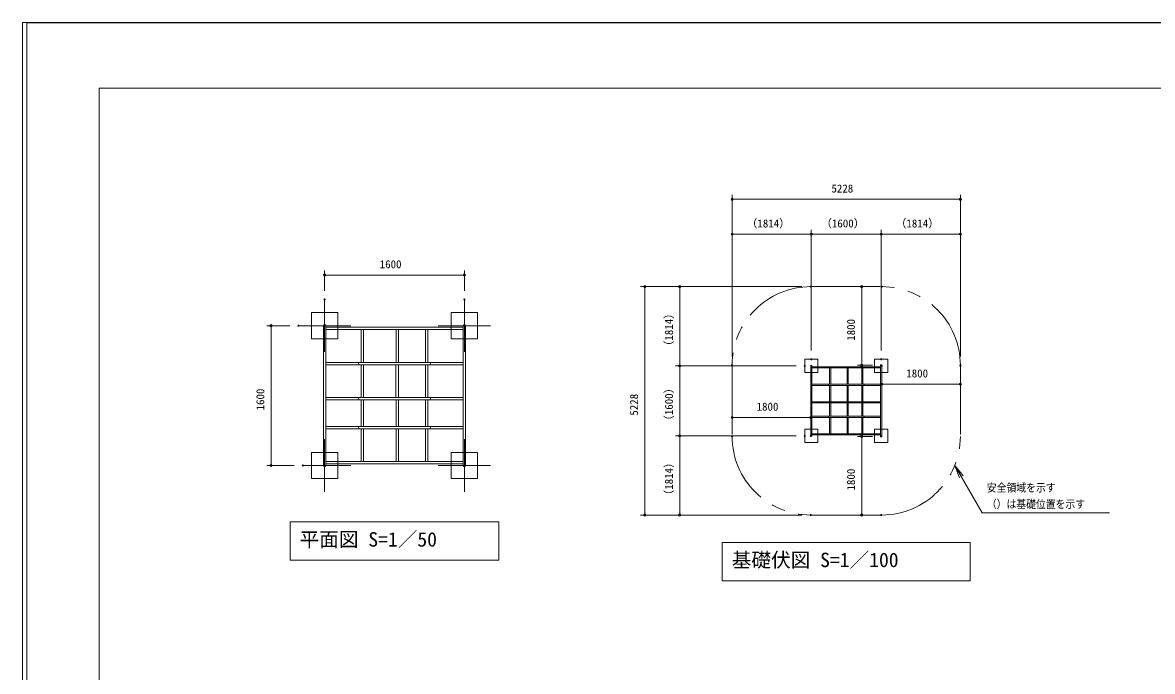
# Model space of a CAD drawing. Units: millimetres, scale not verified, with parts at other scales. Extents: x 0 to 420, y 0 to 297.
# Drawn here: x 0.2 to 259, y 148.5 to 297 of the extents above; entities that cross this region are included whole.
import ezdxf
from ezdxf.enums import TextEntityAlignment as Align

# ---------------------------------------------------------------- set-up
doc = ezdxf.new("R2010")
doc.units = ezdxf.units.MM
doc.header["$LTSCALE"] = 0.5
doc.header["$PDMODE"] = 32
doc.header["$PDSIZE"] = 0.25
for name, pattern in [('USER1', [50.8, 31.75, -6.35, 6.35, -6.35]), ('USER2', [19.05, 12.7, -6.35]), ('USER3', [63.5, 31.75, -6.35, 6.35, -6.35, 6.35, -6.35])]:
    doc.linetypes.add(name, pattern=pattern)
for name, color, linetype, lineweight in [('DEFPOINTS_3', 7, 'Continuous', 0), ('LY_2', 7, 'Continuous', 0), ('LY_5', 7, 'Continuous', 0), ('LY_6', 7, 'Continuous', 0)]:
    doc.layers.add(name, color=color, linetype=linetype, lineweight=lineweight)
doc.styles.add('ＭＳ ゴシック', font='')
doc.styles.get('ＭＳ ゴシック').set_extended_font_data('MS Gothic')

# ---------------------------------------------------------------- blocks, each defined once
blk = doc.blocks.new('-012-_DOTBLANK')
at = {"color": 7, "linetype": 'Continuous', "lineweight": 0}
blk.add_line((-0.5, 0), (-1, 0), dxfattribs=at)
blk.add_circle((0, 0), 0.5, dxfattribs=at)
blk = doc.blocks.new('-002-_U2')
at = {"color": 7, "linetype": 'Continuous', "lineweight": 0}
for p, q in [((-1, 0.1667), (0, 0)), ((0, 0), (-1, 0)), ((-1, -0.1667), (0, 0))]:
    blk.add_line(p, q, dxfattribs=at)

msp = doc.modelspace()

# ---------------------------------------------------------------- linework, layer by layer
at = {"layer": 'DEFPOINTS_3'}
for p, q in [((420.25, 297), (0.25, 297)), ((0.25, 297), (0.25, 0))]:
    msp.add_line(p, q, dxfattribs=at)
at = {"layer": 'LY_2'}
for p, q in [((17.75, 282), (17.75, 15)), ((402.75, 282), (17.75, 282))]:
    msp.add_line(p, q, dxfattribs=at)
at = {"layer": 'LY_5'}
for p, q in [((419.248, 296.9601), (1.252, 296.9601)), ((1.252, 296.9601), (1.252, 0.0399)), ((69.1432, 227.628), (69.1432, 195.628)), ((69.6872, 227.628), (69.6872, 195.628)), ((69.6873, 227.268), (101.1433, 227.268)), ((69.6873, 226.724), (101.1433, 226.724)), ((77.7753, 226.724), (77.7753, 219.228)), ((78.3193, 226.724), (78.3193, 219.228)), ((85.7753, 226.724), (85.7753, 219.228)), ((86.3193, 226.724), (86.3193, 219.228)), ((92.5113, 226.724), (92.5113, 219.228)), ((93.0553, 226.724), (93.0553, 219.228)), ((101.1433, 227.628), (101.1433, 195.628)), ((101.6873, 227.628), (101.6873, 195.628)), ((69.6873, 219.228), (101.1433, 219.228)), ((69.6873, 218.684), (101.1433, 218.684)), ((77.7753, 218.684), (77.7753, 211.228)), ((78.3193, 218.684), (78.3193, 211.228)), ((85.6873, 218.684), (85.6873, 211.228)), ((86.3193, 218.684), (86.3193, 211.228)), ((92.5113, 218.684), (92.5113, 211.228)), ((93.0553, 218.684), (93.0553, 211.228)), ((180.7213, 218.4271), (180.7213, 202.4271)), ((180.9933, 218.4271), (180.9933, 202.4271)), ((180.9933, 218.2271), (196.7213, 218.2271)), ((180.9933, 217.9551), (196.7213, 217.9551)), ((185.0373, 217.9551), (185.0373, 214.2271)), ((185.3093, 217.9551), (185.3093, 214.2271)), ((189.0373, 217.9551), (189.0373, 214.2271)), ((189.3093, 217.9551), (189.3093, 214.2271)), ((192.4053, 217.9551), (192.4053, 214.2271)), ((192.6773, 217.9551), (192.6773, 214.2271)), ((196.7213, 218.4271), (196.7213, 202.4271)), ((196.9933, 218.4271), (196.9933, 202.4271)), ((180.9933, 214.2271), (196.7213, 214.2271)), ((180.9933, 213.9551), (196.7213, 213.9551)), ((185.0373, 213.9551), (185.0373, 210.2271)), ((185.3093, 213.9551), (185.3093, 210.2271)), ((189.0373, 213.9551), (189.0373, 210.2271)), ((189.3093, 213.9551), (189.3093, 210.2271)), ((192.4053, 213.9551), (192.4053, 210.2271)), ((192.6773, 213.9551), (192.6773, 210.2271)), ((69.6873, 211.228), (101.1433, 211.228)), ((69.6873, 210.684), (101.1433, 210.684)), ((77.7753, 210.684), (77.7753, 204.572)), ((78.3193, 210.684), (78.3193, 204.572)), ((85.7753, 210.684), (85.7753, 204.572)), ((86.3193, 210.684), (86.3193, 204.572)), ((92.5113, 210.684), (92.5113, 204.572)), ((93.0553, 210.684), (93.0553, 204.572)), ((180.9933, 210.2271), (196.7213, 210.2271)), ((180.9933, 209.9551), (196.7213, 209.9551)), ((185.0373, 209.9551), (185.0373, 206.8991)), ((185.3093, 209.9551), (185.3093, 206.8991)), ((189.0373, 209.9551), (189.0373, 206.8991)), ((189.3093, 209.9551), (189.3093, 206.8991)), ((192.4053, 209.9551), (192.4053, 206.8991)), ((192.6773, 209.9551), (192.6773, 206.8991)), ((69.6873, 204.572), (101.1433, 204.572)), ((180.9933, 206.8991), (196.7213, 206.8991)), ((180.9933, 206.6271), (196.7213, 206.6271)), ((185.0373, 206.6271), (185.0373, 202.8991)), ((185.3093, 206.6271), (185.3093, 202.8991)), ((189.0373, 206.6271), (189.0373, 202.8991)), ((189.3093, 206.6271), (189.3093, 202.8991)), ((192.4053, 206.6271), (192.4053, 202.8991)), ((192.6773, 206.6271), (192.6773, 202.8991)), ((69.6873, 204.028), (101.1433, 204.028)), ((77.7753, 204.028), (77.7753, 196.532)), ((78.3193, 204.028), (78.3193, 196.532)), ((85.7753, 204.028), (85.7753, 196.532)), ((86.3193, 204.028), (86.3193, 196.532)), ((92.5113, 204.028), (92.5113, 196.532)), ((93.0553, 204.028), (93.0553, 196.532)), ((180.9933, 202.8991), (196.7213, 202.8991)), ((180.9933, 202.6271), (196.7213, 202.6271)), ((69.6873, 196.532), (101.1433, 196.532)), ((69.6873, 195.988), (101.1433, 195.988))]:
    msp.add_line(p, q, dxfattribs=at)
at = {"layer": 'LY_5', "linetype": 'USER3'}
for p, q in [((180.7213, 236.5631), (196.9933, 236.5631)), ((162.7213, 218.5631), (162.7213, 202.2911)), ((214.9933, 218.5631), (214.9933, 202.2911)), ((180.7213, 184.2911), (196.9933, 184.2911))]:
    msp.add_line(p, q, dxfattribs=at)
at = {"layer": 'LY_5', "linetype": 'USER1'}
for p, q in [((69.4153, 221.628), (69.4153, 233.628)), ((101.4153, 221.628), (101.4153, 233.628)), ((63.4153, 227.628), (75.4153, 227.628)), ((95.4153, 227.628), (107.4153, 227.628)), ((69.4153, 189.628), (69.4153, 201.628)), ((101.4153, 189.628), (101.4153, 201.628)), ((64.4153, 195.628), (75.4153, 195.628)), ((95.4153, 195.628), (107.4153, 195.628))]:
    msp.add_line(p, q, dxfattribs=at)
at = {"layer": 'LY_5', "linetype": 'USER2'}
for p, q in [((66.4153, 230.628), (72.4153, 230.628)), ((66.4153, 224.628), (66.4153, 230.628)), ((72.4153, 230.628), (72.4153, 224.628)), ((98.4153, 230.628), (104.4153, 230.628)), ((98.4153, 224.628), (98.4153, 230.628)), ((104.4153, 230.628), (104.4153, 224.628)), ((72.4153, 224.628), (66.4153, 224.628)), ((104.4153, 224.628), (98.4153, 224.628)), ((179.3573, 219.9271), (182.3573, 219.9271)), ((179.3573, 216.9271), (179.3573, 219.9271)), ((182.3573, 219.9271), (182.3573, 216.9271)), ((195.3573, 219.9271), (198.3573, 219.9271)), ((195.3573, 216.9271), (195.3573, 219.9271)), ((198.3573, 219.9271), (198.3573, 216.9271)), ((182.3573, 216.9271), (179.3573, 216.9271)), ((198.3573, 216.9271), (195.3573, 216.9271)), ((179.3573, 203.9271), (182.3573, 203.9271)), ((179.3573, 200.9271), (179.3573, 203.9271)), ((182.3573, 203.9271), (182.3573, 200.9271)), ((195.3573, 203.9271), (198.3573, 203.9271)), ((195.3573, 200.9271), (195.3573, 203.9271)), ((198.3573, 203.9271), (198.3573, 200.9271)), ((182.3573, 200.9271), (179.3573, 200.9271)), ((198.3573, 200.9271), (195.3573, 200.9271)), ((66.4153, 198.628), (72.4153, 198.628)), ((66.4153, 192.628), (66.4153, 198.628)), ((72.4153, 198.628), (72.4153, 192.628)), ((98.4153, 198.628), (104.4153, 198.628)), ((98.4153, 192.628), (98.4153, 198.628)), ((104.4153, 198.628), (104.4153, 192.628)), ((72.4153, 192.628), (66.4153, 192.628)), ((104.4153, 192.628), (98.4153, 192.628))]:
    msp.add_line(p, q, dxfattribs=at)
at = {"layer": 'LY_5', "lineweight": 18}
for p, q in [((109.3153, 182.7208), (61.5153, 182.7208)), ((61.5153, 182.7208), (61.5153, 173.9208)), ((109.3153, 173.9208), (109.3153, 182.7208)), ((217.2573, 178.0244), (160.4573, 178.0244)), ((160.4573, 178.0244), (160.4573, 169.2244)), ((217.2573, 169.2244), (217.2573, 178.0244)), ((61.5153, 173.9208), (109.3153, 173.9208)), ((160.4573, 169.2244), (217.2573, 169.2244))]:
    msp.add_line(p, q, dxfattribs=at)
at = {"layer": 'LY_5', "linetype": 'USER3'}
for centre, start, end in [((180.7213, 218.5631), 90, 180), ((196.9933, 218.5631), 0, 90), ((180.7213, 202.2911), 180, 270), ((196.9933, 202.2911), 270, 0)]:
    msp.add_arc(centre, 18, start, end, dxfattribs=at)
at = {"layer": 'LY_5'}
for centre, radius, start, end in [((69.4152, 227.628), 0.272, 0, 180), ((101.4153, 227.628), 0.272, 0, 180), ((77.4153, 218.956), 0.272, 90, 270), ((93.4153, 218.956), 0.272, 270, 90), ((180.8573, 218.4271), 0.136, 0, 180), ((196.8573, 218.4271), 0.136, 0, 180), ((184.8573, 214.0911), 0.136, 90, 270), ((192.8573, 214.0911), 0.136, 270, 90), ((77.4153, 210.956), 0.272, 90, 270), ((93.4153, 210.956), 0.272, 270, 90), ((184.8573, 210.0911), 0.136, 90, 270), ((192.8573, 210.0911), 0.136, 270, 90), ((77.4153, 204.3), 0.272, 90, 270), ((93.4153, 204.3), 0.272, 270, 90), ((184.8573, 206.7631), 0.136, 90, 270), ((192.8573, 206.7631), 0.136, 270, 90), ((180.8573, 202.4271), 0.136, 180, 0), ((196.8573, 202.4271), 0.136, 180, 0), ((69.4152, 195.628), 0.272, 180, 0), ((101.4153, 195.628), 0.272, 180, 0)]:
    msp.add_arc(centre, radius, start, end, dxfattribs=at)
at = {"layer": 'LY_6'}
for p, q in [((162.7213, 220.5631), (162.7213, 257.5631)), ((162.7213, 256.5631), (214.9933, 256.5631)), ((214.9933, 220.5631), (214.9933, 257.5631)), ((162.7213, 220.5631), (162.7213, 249.5631)), ((162.7213, 248.5631), (180.8573, 248.5631)), ((180.8573, 221.9271), (180.8573, 249.5631)), ((180.8573, 221.9271), (180.8573, 249.5631)), ((180.8573, 248.5631), (196.8573, 248.5631)), ((196.8573, 221.9271), (196.8573, 249.5631)), ((196.8573, 221.9271), (196.8573, 249.5631)), ((196.8573, 248.5631), (214.9933, 248.5631)), ((214.9933, 220.5631), (214.9933, 249.5631)), ((69.4153, 235.628), (69.4153, 240.228)), ((69.4153, 239.228), (101.4153, 239.228)), ((101.4153, 235.628), (101.4153, 240.228)), ((178.7213, 236.5631), (141.7213, 236.5631)), ((142.7213, 184.2911), (142.7213, 236.5631)), ((178.7213, 236.5631), (149.7213, 236.5631)), ((150.7213, 218.4271), (150.7213, 236.5631)), ((192.4053, 218.5631), (192.4053, 236.5631)), ((61.4153, 227.628), (56.1432, 227.628)), ((57.1432, 195.628), (57.1432, 227.628)), ((177.3573, 218.4271), (149.7213, 218.4271)), ((177.3573, 218.4271), (149.7213, 218.4271)), ((150.7213, 202.4271), (150.7213, 218.4271)), ((194.8573, 218.5631), (191.4053, 218.5631)), ((196.9933, 216.4271), (196.9933, 213.2334)), ((214.9933, 214.2334), (196.9933, 214.2334)), ((180.7213, 204.4271), (180.7213, 207.6271)), ((162.7213, 206.6271), (180.7213, 206.6271)), ((177.3573, 202.4271), (149.7213, 202.4271)), ((177.3573, 202.4271), (149.7213, 202.4271)), ((150.7213, 184.2911), (150.7213, 202.4271)), ((194.8573, 202.2911), (191.4053, 202.2911)), ((192.4053, 184.2911), (192.4053, 202.2911)), ((62.4153, 195.628), (56.1432, 195.628)), ((213.7125, 195.6226), (219.9501, 184.8187)), ((178.7213, 184.2911), (141.7213, 184.2911)), ((178.7213, 184.2911), (149.7213, 184.2911)), ((219.9501, 184.8187), (220.9501, 184.8187)), ((220.9501, 184.8187), (249.1008, 184.8187))]:
    msp.add_line(p, q, dxfattribs=at)
for p in [(214.9933, 256.5631), (180.8573, 248.5631), (196.8573, 248.5631), (214.9933, 248.5631), (101.4153, 239.228), (142.7213, 236.5631), (150.7213, 236.5631), (180.7213, 236.5631), (180.7213, 236.5631), (192.4053, 236.5631), (196.9933, 236.5631), (69.4153, 233.628), (101.4153, 233.628), (57.1432, 227.628), (63.4153, 227.628), (180.8573, 219.9271), (180.8573, 219.9271), (196.8573, 219.9271), (196.8573, 219.9271), (150.7213, 218.4271), (162.7213, 218.5631), (162.7213, 218.5631), (179.3573, 218.4271), (179.3573, 218.4271), (196.8573, 218.5631), (196.9933, 218.4271), (214.9933, 218.5631), (214.9933, 218.5631), (214.9933, 218.4271), (196.9933, 214.2334), (180.7213, 206.6271), (150.7213, 202.4271), (162.7213, 202.2911), (179.3573, 202.4271), (179.3573, 202.4271), (180.7213, 202.4271), (192.4053, 202.2911), (196.8573, 202.2911), (64.4153, 195.628), (180.7213, 184.2911), (180.7213, 184.2911), (196.8573, 184.2911)]:
    msp.add_point(p, dxfattribs=at)

# ---------------------------------------------------------------- block references
for name, p, xscale, yscale, rotation in [('-012-_DOTBLANK', (162.7213, 256.5631), 0.5, 0.5, 180), ('-012-_DOTBLANK', (162.7213, 248.5631), 0.5, 0.5, 180), ('-012-_DOTBLANK', (180.8573, 248.5631), 0.5, 0.5, 180), ('-012-_DOTBLANK', (196.8573, 248.5631), 0.5, 0.5, 180), ('-012-_DOTBLANK', (69.4153, 239.228), 0.5, 0.5, 180), ('-012-_DOTBLANK', (142.7213, 236.5631), 0.5, 0.5, 90), ('-012-_DOTBLANK', (150.7213, 236.5631), 0.5, 0.5, 90), ('-012-_DOTBLANK', (192.4053, 236.5631), 0.5, 0.5, 90), ('-012-_DOTBLANK', (57.1432, 227.628), 0.5, 0.5, 90), ('-012-_DOTBLANK', (150.7213, 218.4271), 0.5, 0.5, 270), ('-012-_DOTBLANK', (150.7213, 218.4271), 0.5, 0.5, 90), ('-012-_DOTBLANK', (192.4053, 218.5631), 0.5, 0.5, 270), ('-012-_DOTBLANK', (196.9933, 214.2334), 0.5, 0.5, 180), ('-012-_DOTBLANK', (162.7213, 206.6271), 0.5, 0.5, 180), ('-012-_DOTBLANK', (150.7213, 202.4271), 0.5, 0.5, 270), ('-012-_DOTBLANK', (150.7213, 202.4271), 0.5, 0.5, 90), ('-012-_DOTBLANK', (192.4053, 202.2911), 0.5, 0.5, 90), ('-012-_DOTBLANK', (57.1432, 195.628), 0.5, 0.5, 270), ('-002-_U2', (213.7125, 195.6226), 3, 3, 120), ('-012-_DOTBLANK', (142.7213, 184.2911), 0.5, 0.5, 270), ('-012-_DOTBLANK', (150.7213, 184.2911), 0.5, 0.5, 270), ('-012-_DOTBLANK', (192.4053, 184.2911), 0.5, 0.5, 270)]:
    msp.add_blockref(name, p, dxfattribs=dict(at, xscale=xscale, yscale=yscale, rotation=rotation))
at = {"layer": 'LY_6', "xscale": 0.5, "yscale": 0.5}
for p in [(214.9933, 256.5631), (180.8573, 248.5631), (196.8573, 248.5631), (214.9933, 248.5631), (101.4153, 239.228), (214.9933, 214.2334), (180.7213, 206.6271)]:
    msp.add_blockref('-012-_DOTBLANK', p, dxfattribs=at)

# ---------------------------------------------------------------- texts
at = {"layer": 'LY_5', "style": 'ＭＳ ゴシック'}
for s, p in [('平面図 S=1／50', (63.6728, 176.0708)), ('基礎伏図 S=1／100', (162.6332, 171.3744))]:
    msp.add_text(s, height=3.299, dxfattribs=at).set_placement(p, align=Align.BOTTOM_LEFT)
at = {"layer": 'LY_6', "style": 'ＭＳ ゴシック'}
for s, p in [('5228', (185.4711, 257.5631)), ('（1814）', (166.0045, 249.5631)), ('（1600）', (183.0725, 249.5631)), ('（1814）', (200.1405, 249.5631)), ('1600', (82.029, 240.228)), ('1800', (202.6071, 215.2334)), ('1800', (168.3351, 207.6271))]:
    msp.add_text(s, height=1.833, dxfattribs=at).set_placement(p, align=Align.BOTTOM_LEFT)
for s, p in [('（1814）', (149.7213, 221.7103)), ('1800', (191.4053, 224.1769)), ('1600', (56.1432, 208.2417)), ('（1600）', (149.7213, 204.6423)), ('5228', (141.7213, 207.0409)), ('（1814）', (149.7213, 187.5743)), ('1800', (191.4053, 189.9049))]:
    msp.add_text(s, height=1.833, rotation=90, dxfattribs=at).set_placement(p, align=Align.BOTTOM_LEFT)
at = {"layer": 'LY_6', "style": 'ＭＳ ゴシック', "width": 0.9}
for s, p in [('安全領域を示す', (221.0501, 189.0687)), ('（）は基礎位置を示す', (221.0501, 185.3187))]:
    msp.add_text(s, height=1.833, dxfattribs=at).set_placement(p, align=Align.BOTTOM_LEFT)

doc.saveas('drawing.dxf')
